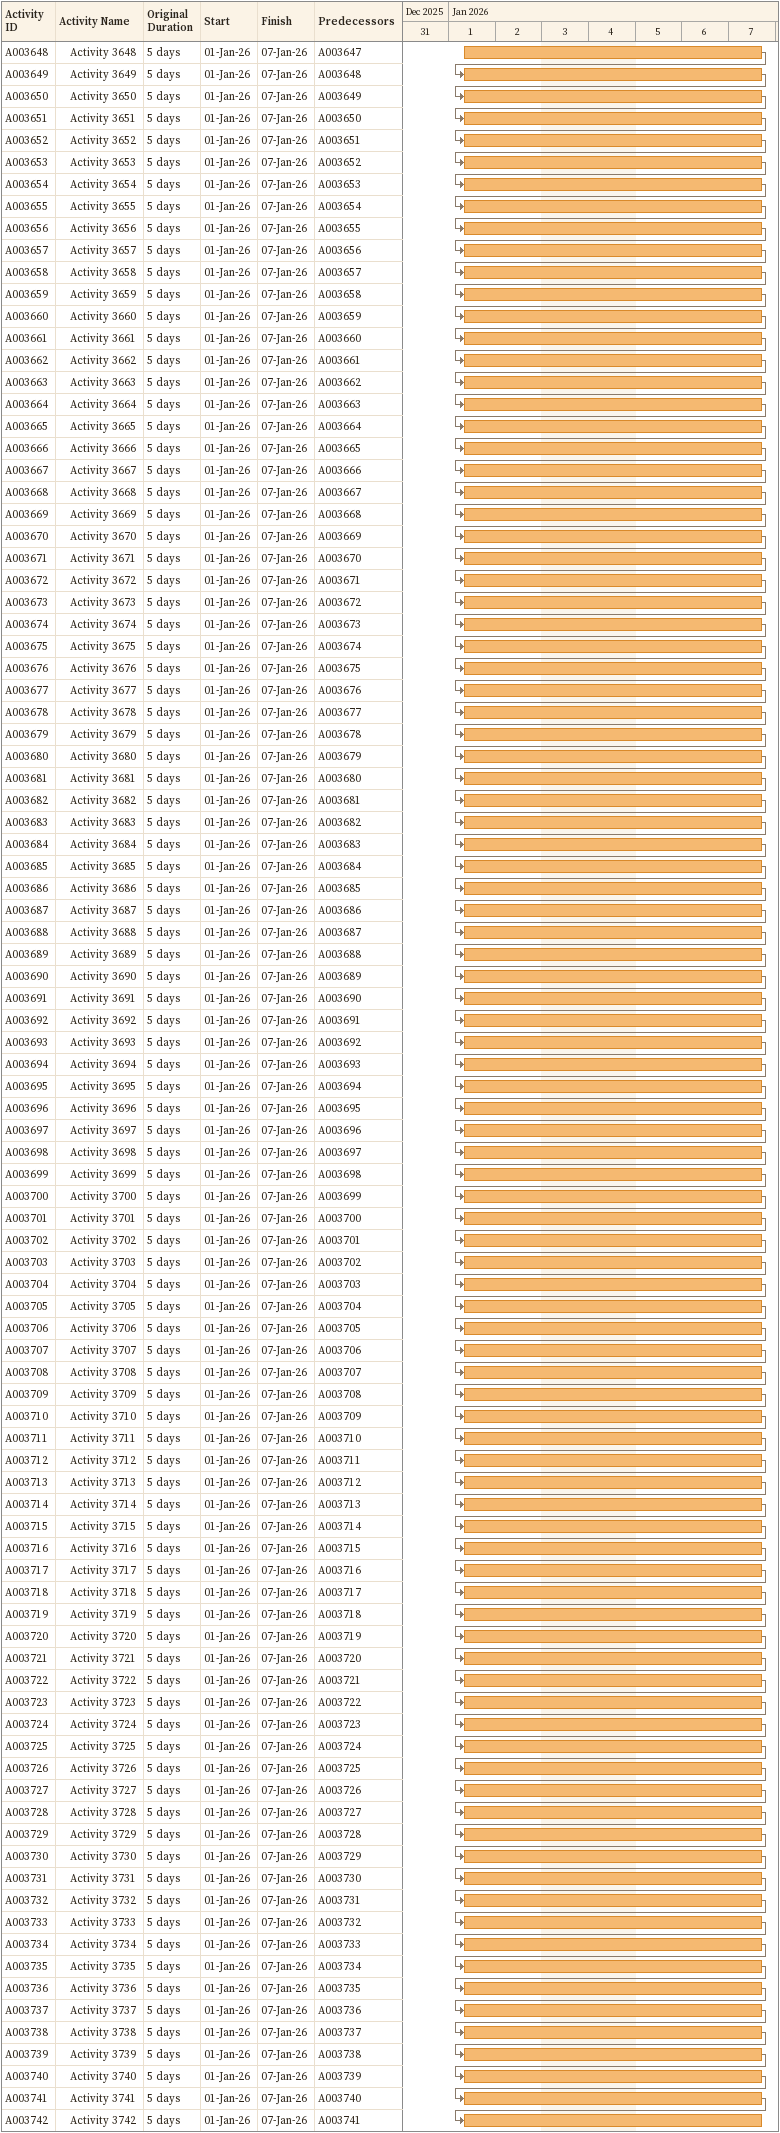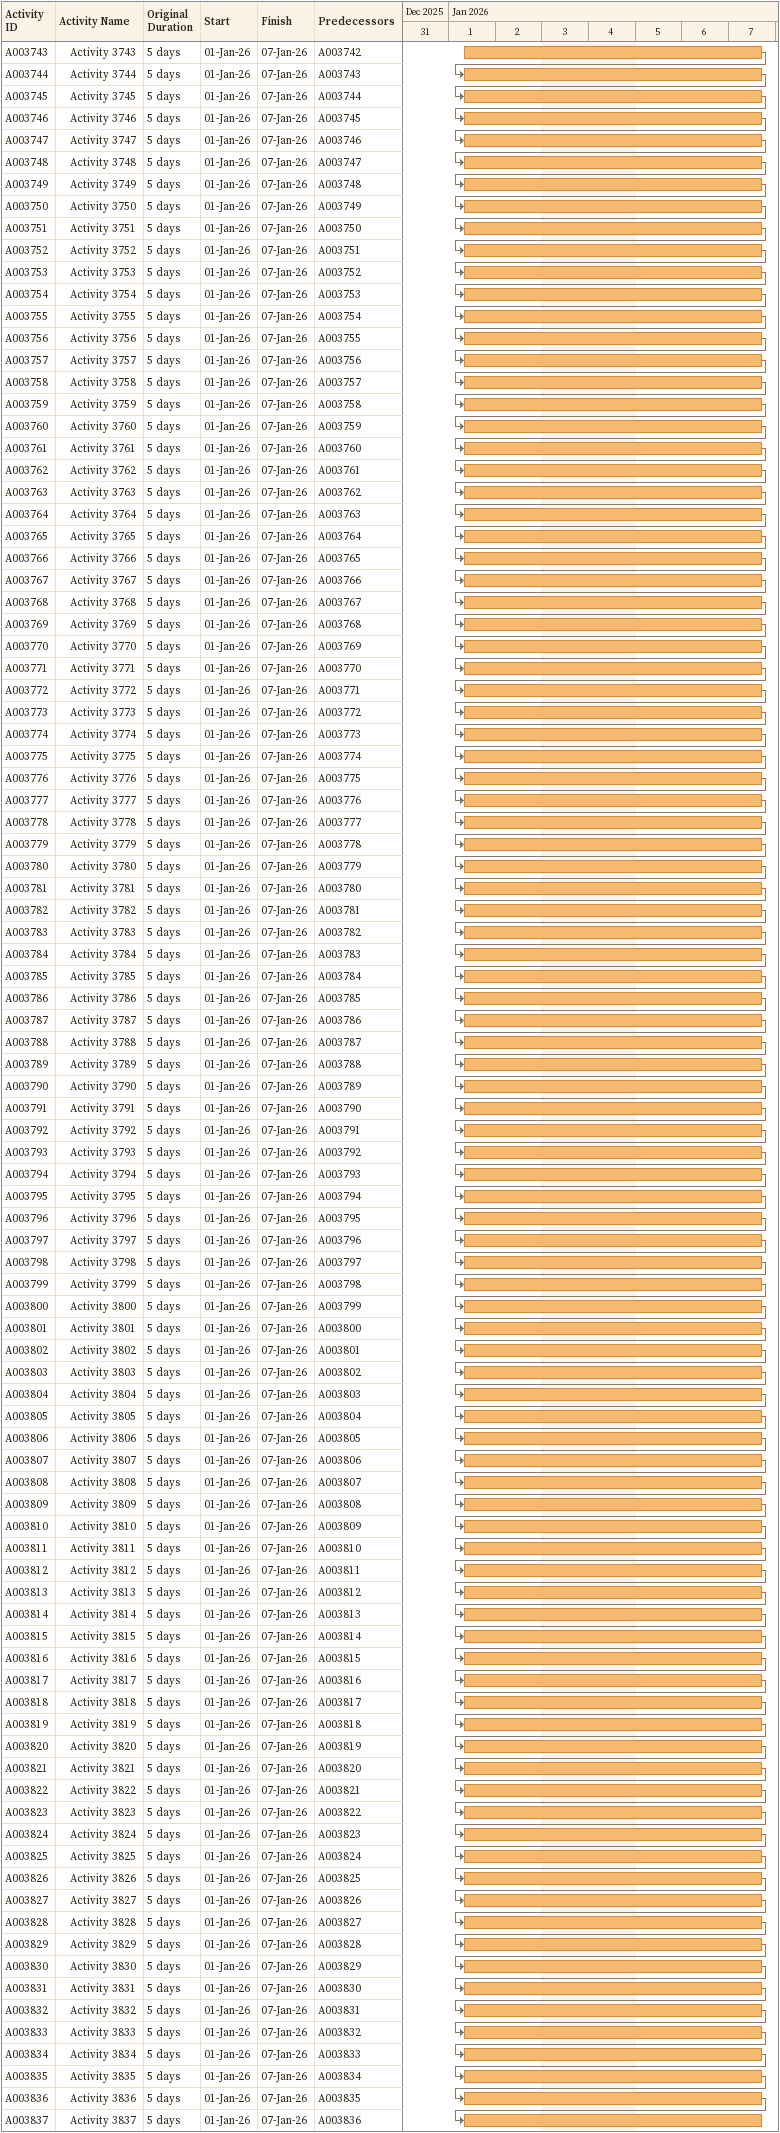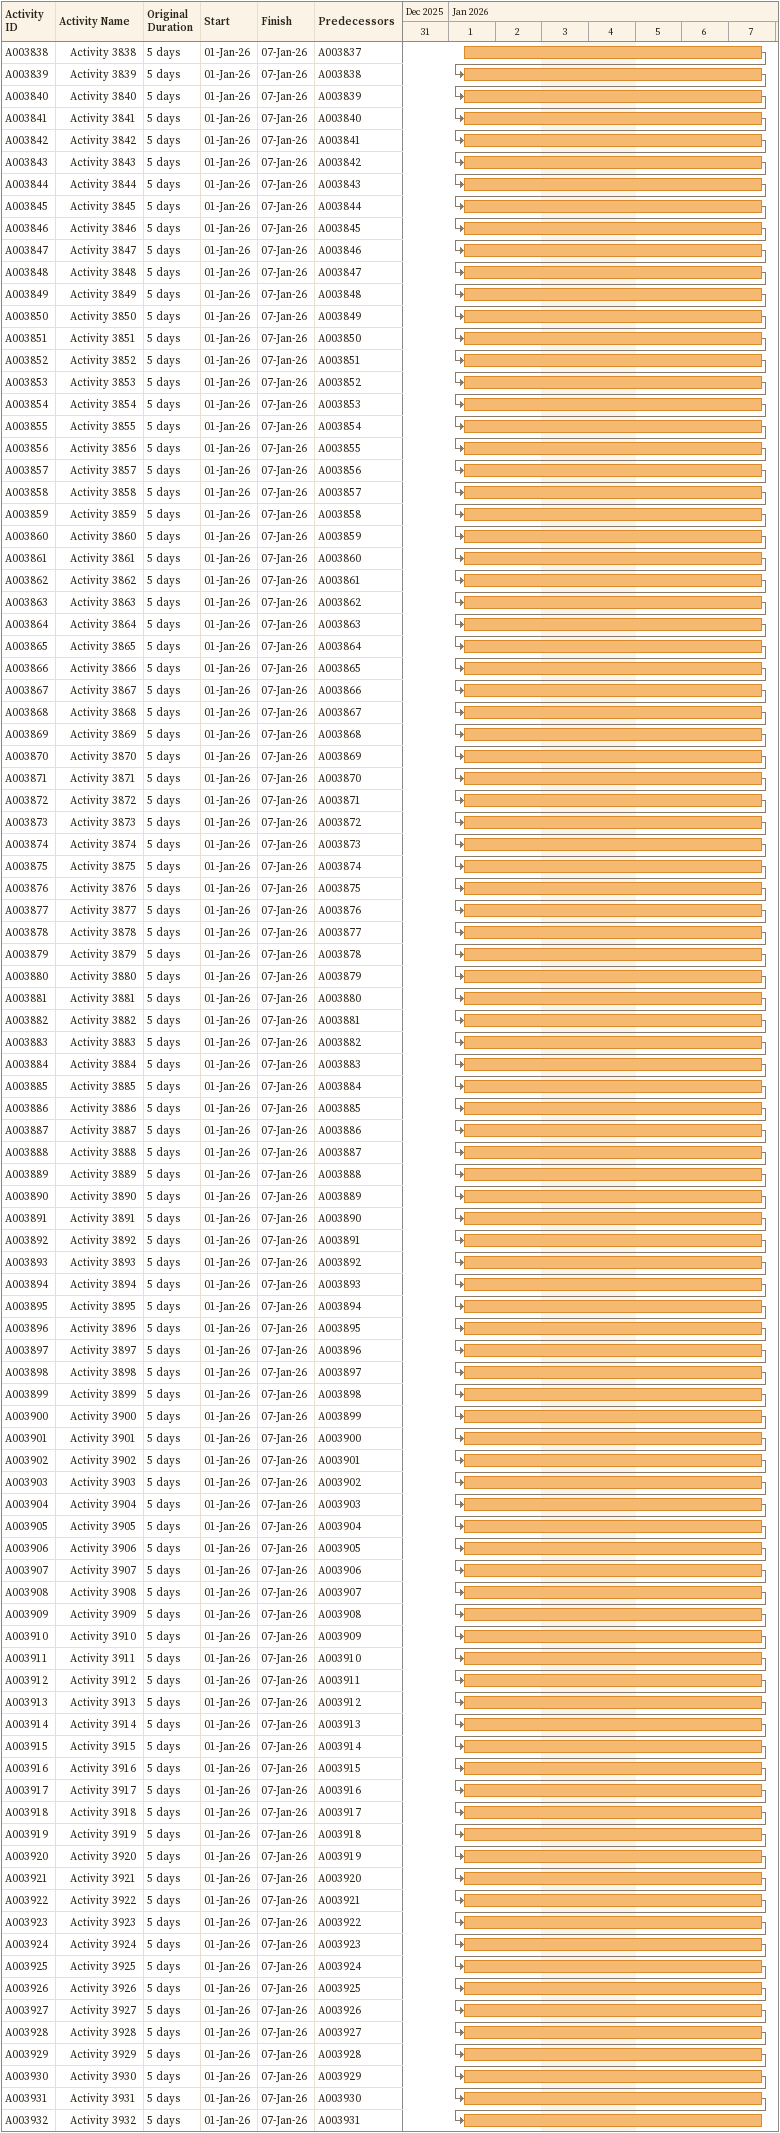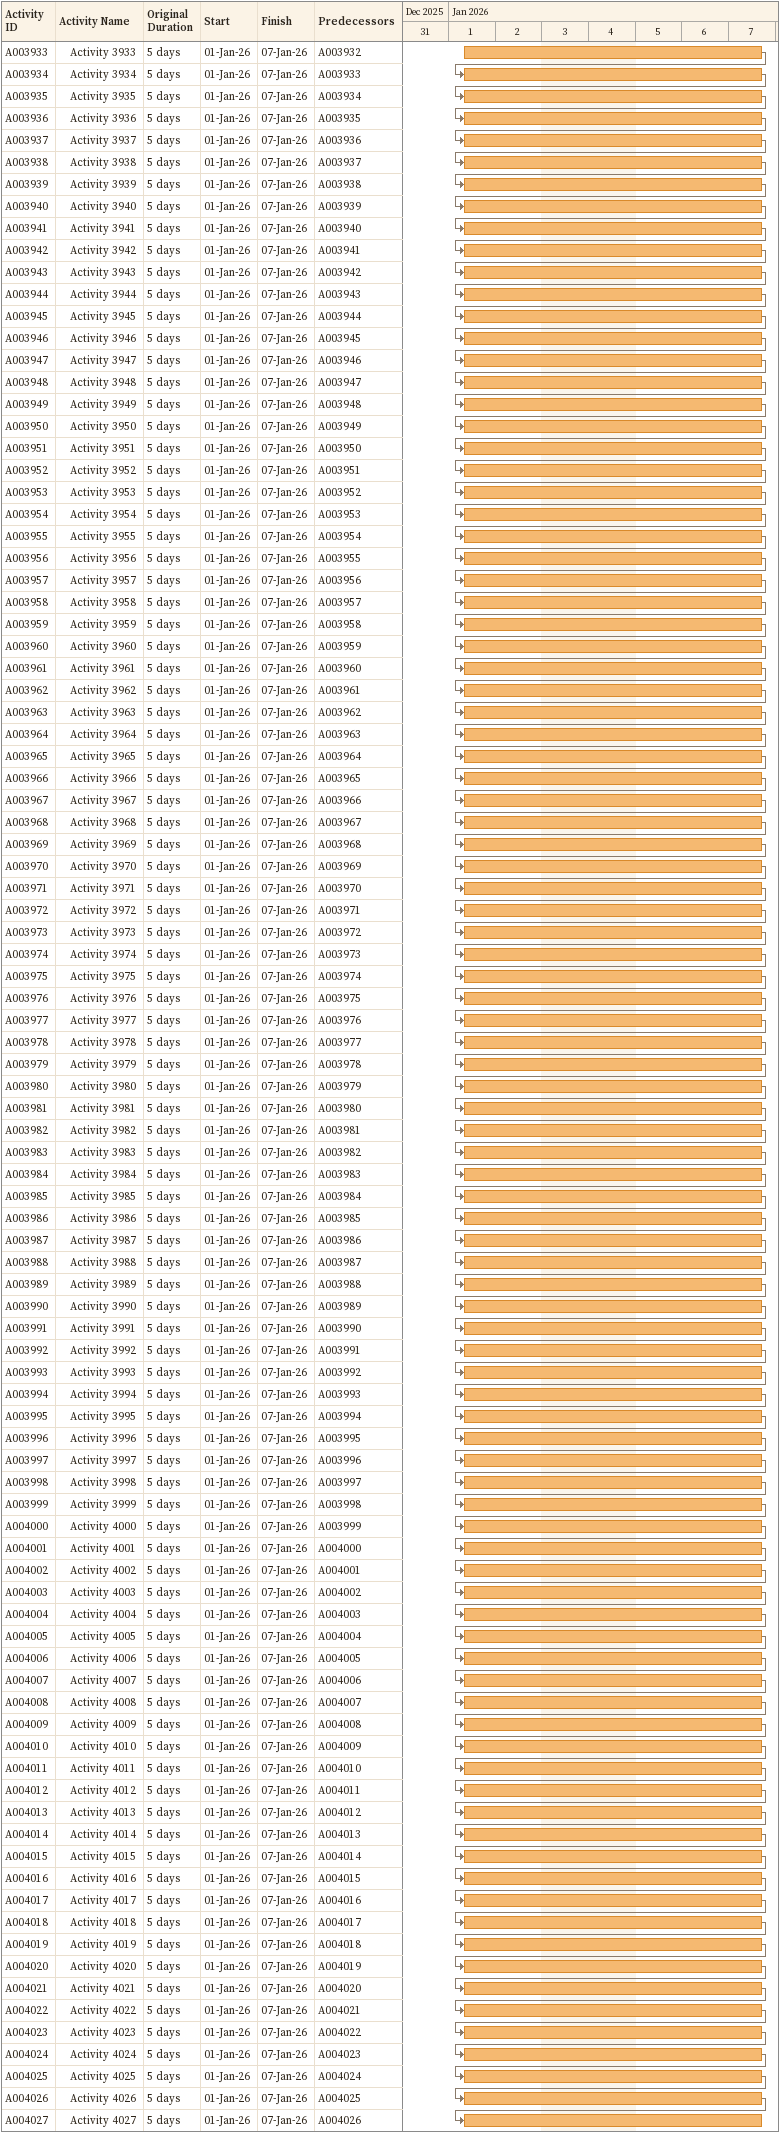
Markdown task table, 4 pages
| ID | Level | Task | Original duration | Start | Finish | Predecessors |
|---|---|---|---|---|---|---|
| A003648 | 2 | Activity 3648 | 5d | 2026-01-01 | 2026-01-07 | A003647 |
| A003649 | 2 | Activity 3649 | 5d | 2026-01-01 | 2026-01-07 | A003648 |
| A003650 | 2 | Activity 3650 | 5d | 2026-01-01 | 2026-01-07 | A003649 |
| A003651 | 2 | Activity 3651 | 5d | 2026-01-01 | 2026-01-07 | A003650 |
| A003652 | 2 | Activity 3652 | 5d | 2026-01-01 | 2026-01-07 | A003651 |
| A003653 | 2 | Activity 3653 | 5d | 2026-01-01 | 2026-01-07 | A003652 |
| A003654 | 2 | Activity 3654 | 5d | 2026-01-01 | 2026-01-07 | A003653 |
| A003655 | 2 | Activity 3655 | 5d | 2026-01-01 | 2026-01-07 | A003654 |
| A003656 | 2 | Activity 3656 | 5d | 2026-01-01 | 2026-01-07 | A003655 |
| A003657 | 2 | Activity 3657 | 5d | 2026-01-01 | 2026-01-07 | A003656 |
| A003658 | 2 | Activity 3658 | 5d | 2026-01-01 | 2026-01-07 | A003657 |
| A003659 | 2 | Activity 3659 | 5d | 2026-01-01 | 2026-01-07 | A003658 |
| A003660 | 2 | Activity 3660 | 5d | 2026-01-01 | 2026-01-07 | A003659 |
| A003661 | 2 | Activity 3661 | 5d | 2026-01-01 | 2026-01-07 | A003660 |
| A003662 | 2 | Activity 3662 | 5d | 2026-01-01 | 2026-01-07 | A003661 |
| A003663 | 2 | Activity 3663 | 5d | 2026-01-01 | 2026-01-07 | A003662 |
| A003664 | 2 | Activity 3664 | 5d | 2026-01-01 | 2026-01-07 | A003663 |
| A003665 | 2 | Activity 3665 | 5d | 2026-01-01 | 2026-01-07 | A003664 |
| A003666 | 2 | Activity 3666 | 5d | 2026-01-01 | 2026-01-07 | A003665 |
| A003667 | 2 | Activity 3667 | 5d | 2026-01-01 | 2026-01-07 | A003666 |
| A003668 | 2 | Activity 3668 | 5d | 2026-01-01 | 2026-01-07 | A003667 |
| A003669 | 2 | Activity 3669 | 5d | 2026-01-01 | 2026-01-07 | A003668 |
| A003670 | 2 | Activity 3670 | 5d | 2026-01-01 | 2026-01-07 | A003669 |
| A003671 | 2 | Activity 3671 | 5d | 2026-01-01 | 2026-01-07 | A003670 |
| A003672 | 2 | Activity 3672 | 5d | 2026-01-01 | 2026-01-07 | A003671 |
| A003673 | 2 | Activity 3673 | 5d | 2026-01-01 | 2026-01-07 | A003672 |
| A003674 | 2 | Activity 3674 | 5d | 2026-01-01 | 2026-01-07 | A003673 |
| A003675 | 2 | Activity 3675 | 5d | 2026-01-01 | 2026-01-07 | A003674 |
| A003676 | 2 | Activity 3676 | 5d | 2026-01-01 | 2026-01-07 | A003675 |
| A003677 | 2 | Activity 3677 | 5d | 2026-01-01 | 2026-01-07 | A003676 |
| A003678 | 2 | Activity 3678 | 5d | 2026-01-01 | 2026-01-07 | A003677 |
| A003679 | 2 | Activity 3679 | 5d | 2026-01-01 | 2026-01-07 | A003678 |
| A003680 | 2 | Activity 3680 | 5d | 2026-01-01 | 2026-01-07 | A003679 |
| A003681 | 2 | Activity 3681 | 5d | 2026-01-01 | 2026-01-07 | A003680 |
| A003682 | 2 | Activity 3682 | 5d | 2026-01-01 | 2026-01-07 | A003681 |
| A003683 | 2 | Activity 3683 | 5d | 2026-01-01 | 2026-01-07 | A003682 |
| A003684 | 2 | Activity 3684 | 5d | 2026-01-01 | 2026-01-07 | A003683 |
| A003685 | 2 | Activity 3685 | 5d | 2026-01-01 | 2026-01-07 | A003684 |
| A003686 | 2 | Activity 3686 | 5d | 2026-01-01 | 2026-01-07 | A003685 |
| A003687 | 2 | Activity 3687 | 5d | 2026-01-01 | 2026-01-07 | A003686 |
| A003688 | 2 | Activity 3688 | 5d | 2026-01-01 | 2026-01-07 | A003687 |
| A003689 | 2 | Activity 3689 | 5d | 2026-01-01 | 2026-01-07 | A003688 |
| A003690 | 2 | Activity 3690 | 5d | 2026-01-01 | 2026-01-07 | A003689 |
| A003691 | 2 | Activity 3691 | 5d | 2026-01-01 | 2026-01-07 | A003690 |
| A003692 | 2 | Activity 3692 | 5d | 2026-01-01 | 2026-01-07 | A003691 |
| A003693 | 2 | Activity 3693 | 5d | 2026-01-01 | 2026-01-07 | A003692 |
| A003694 | 2 | Activity 3694 | 5d | 2026-01-01 | 2026-01-07 | A003693 |
| A003695 | 2 | Activity 3695 | 5d | 2026-01-01 | 2026-01-07 | A003694 |
| A003696 | 2 | Activity 3696 | 5d | 2026-01-01 | 2026-01-07 | A003695 |
| A003697 | 2 | Activity 3697 | 5d | 2026-01-01 | 2026-01-07 | A003696 |
| A003698 | 2 | Activity 3698 | 5d | 2026-01-01 | 2026-01-07 | A003697 |
| A003699 | 2 | Activity 3699 | 5d | 2026-01-01 | 2026-01-07 | A003698 |
| A003700 | 2 | Activity 3700 | 5d | 2026-01-01 | 2026-01-07 | A003699 |
| A003701 | 2 | Activity 3701 | 5d | 2026-01-01 | 2026-01-07 | A003700 |
| A003702 | 2 | Activity 3702 | 5d | 2026-01-01 | 2026-01-07 | A003701 |
| A003703 | 2 | Activity 3703 | 5d | 2026-01-01 | 2026-01-07 | A003702 |
| A003704 | 2 | Activity 3704 | 5d | 2026-01-01 | 2026-01-07 | A003703 |
| A003705 | 2 | Activity 3705 | 5d | 2026-01-01 | 2026-01-07 | A003704 |
| A003706 | 2 | Activity 3706 | 5d | 2026-01-01 | 2026-01-07 | A003705 |
| A003707 | 2 | Activity 3707 | 5d | 2026-01-01 | 2026-01-07 | A003706 |
| A003708 | 2 | Activity 3708 | 5d | 2026-01-01 | 2026-01-07 | A003707 |
| A003709 | 2 | Activity 3709 | 5d | 2026-01-01 | 2026-01-07 | A003708 |
| A003710 | 2 | Activity 3710 | 5d | 2026-01-01 | 2026-01-07 | A003709 |
| A003711 | 2 | Activity 3711 | 5d | 2026-01-01 | 2026-01-07 | A003710 |
| A003712 | 2 | Activity 3712 | 5d | 2026-01-01 | 2026-01-07 | A003711 |
| A003713 | 2 | Activity 3713 | 5d | 2026-01-01 | 2026-01-07 | A003712 |
| A003714 | 2 | Activity 3714 | 5d | 2026-01-01 | 2026-01-07 | A003713 |
| A003715 | 2 | Activity 3715 | 5d | 2026-01-01 | 2026-01-07 | A003714 |
| A003716 | 2 | Activity 3716 | 5d | 2026-01-01 | 2026-01-07 | A003715 |
| A003717 | 2 | Activity 3717 | 5d | 2026-01-01 | 2026-01-07 | A003716 |
| A003718 | 2 | Activity 3718 | 5d | 2026-01-01 | 2026-01-07 | A003717 |
| A003719 | 2 | Activity 3719 | 5d | 2026-01-01 | 2026-01-07 | A003718 |
| A003720 | 2 | Activity 3720 | 5d | 2026-01-01 | 2026-01-07 | A003719 |
| A003721 | 2 | Activity 3721 | 5d | 2026-01-01 | 2026-01-07 | A003720 |
| A003722 | 2 | Activity 3722 | 5d | 2026-01-01 | 2026-01-07 | A003721 |
| A003723 | 2 | Activity 3723 | 5d | 2026-01-01 | 2026-01-07 | A003722 |
| A003724 | 2 | Activity 3724 | 5d | 2026-01-01 | 2026-01-07 | A003723 |
| A003725 | 2 | Activity 3725 | 5d | 2026-01-01 | 2026-01-07 | A003724 |
| A003726 | 2 | Activity 3726 | 5d | 2026-01-01 | 2026-01-07 | A003725 |
| A003727 | 2 | Activity 3727 | 5d | 2026-01-01 | 2026-01-07 | A003726 |
| A003728 | 2 | Activity 3728 | 5d | 2026-01-01 | 2026-01-07 | A003727 |
| A003729 | 2 | Activity 3729 | 5d | 2026-01-01 | 2026-01-07 | A003728 |
| A003730 | 2 | Activity 3730 | 5d | 2026-01-01 | 2026-01-07 | A003729 |
| A003731 | 2 | Activity 3731 | 5d | 2026-01-01 | 2026-01-07 | A003730 |
| A003732 | 2 | Activity 3732 | 5d | 2026-01-01 | 2026-01-07 | A003731 |
| A003733 | 2 | Activity 3733 | 5d | 2026-01-01 | 2026-01-07 | A003732 |
| A003734 | 2 | Activity 3734 | 5d | 2026-01-01 | 2026-01-07 | A003733 |
| A003735 | 2 | Activity 3735 | 5d | 2026-01-01 | 2026-01-07 | A003734 |
| A003736 | 2 | Activity 3736 | 5d | 2026-01-01 | 2026-01-07 | A003735 |
| A003737 | 2 | Activity 3737 | 5d | 2026-01-01 | 2026-01-07 | A003736 |
| A003738 | 2 | Activity 3738 | 5d | 2026-01-01 | 2026-01-07 | A003737 |
| A003739 | 2 | Activity 3739 | 5d | 2026-01-01 | 2026-01-07 | A003738 |
| A003740 | 2 | Activity 3740 | 5d | 2026-01-01 | 2026-01-07 | A003739 |
| A003741 | 2 | Activity 3741 | 5d | 2026-01-01 | 2026-01-07 | A003740 |
| A003742 | 2 | Activity 3742 | 5d | 2026-01-01 | 2026-01-07 | A003741 |
| A003743 | 2 | Activity 3743 | 5d | 2026-01-01 | 2026-01-07 | A003742 |
| A003744 | 2 | Activity 3744 | 5d | 2026-01-01 | 2026-01-07 | A003743 |
| A003745 | 2 | Activity 3745 | 5d | 2026-01-01 | 2026-01-07 | A003744 |
| A003746 | 2 | Activity 3746 | 5d | 2026-01-01 | 2026-01-07 | A003745 |
| A003747 | 2 | Activity 3747 | 5d | 2026-01-01 | 2026-01-07 | A003746 |
| A003748 | 2 | Activity 3748 | 5d | 2026-01-01 | 2026-01-07 | A003747 |
| A003749 | 2 | Activity 3749 | 5d | 2026-01-01 | 2026-01-07 | A003748 |
| A003750 | 2 | Activity 3750 | 5d | 2026-01-01 | 2026-01-07 | A003749 |
| A003751 | 2 | Activity 3751 | 5d | 2026-01-01 | 2026-01-07 | A003750 |
| A003752 | 2 | Activity 3752 | 5d | 2026-01-01 | 2026-01-07 | A003751 |
| A003753 | 2 | Activity 3753 | 5d | 2026-01-01 | 2026-01-07 | A003752 |
| A003754 | 2 | Activity 3754 | 5d | 2026-01-01 | 2026-01-07 | A003753 |
| A003755 | 2 | Activity 3755 | 5d | 2026-01-01 | 2026-01-07 | A003754 |
| A003756 | 2 | Activity 3756 | 5d | 2026-01-01 | 2026-01-07 | A003755 |
| A003757 | 2 | Activity 3757 | 5d | 2026-01-01 | 2026-01-07 | A003756 |
| A003758 | 2 | Activity 3758 | 5d | 2026-01-01 | 2026-01-07 | A003757 |
| A003759 | 2 | Activity 3759 | 5d | 2026-01-01 | 2026-01-07 | A003758 |
| A003760 | 2 | Activity 3760 | 5d | 2026-01-01 | 2026-01-07 | A003759 |
| A003761 | 2 | Activity 3761 | 5d | 2026-01-01 | 2026-01-07 | A003760 |
| A003762 | 2 | Activity 3762 | 5d | 2026-01-01 | 2026-01-07 | A003761 |
| A003763 | 2 | Activity 3763 | 5d | 2026-01-01 | 2026-01-07 | A003762 |
| A003764 | 2 | Activity 3764 | 5d | 2026-01-01 | 2026-01-07 | A003763 |
| A003765 | 2 | Activity 3765 | 5d | 2026-01-01 | 2026-01-07 | A003764 |
| A003766 | 2 | Activity 3766 | 5d | 2026-01-01 | 2026-01-07 | A003765 |
| A003767 | 2 | Activity 3767 | 5d | 2026-01-01 | 2026-01-07 | A003766 |
| A003768 | 2 | Activity 3768 | 5d | 2026-01-01 | 2026-01-07 | A003767 |
| A003769 | 2 | Activity 3769 | 5d | 2026-01-01 | 2026-01-07 | A003768 |
| A003770 | 2 | Activity 3770 | 5d | 2026-01-01 | 2026-01-07 | A003769 |
| A003771 | 2 | Activity 3771 | 5d | 2026-01-01 | 2026-01-07 | A003770 |
| A003772 | 2 | Activity 3772 | 5d | 2026-01-01 | 2026-01-07 | A003771 |
| A003773 | 2 | Activity 3773 | 5d | 2026-01-01 | 2026-01-07 | A003772 |
| A003774 | 2 | Activity 3774 | 5d | 2026-01-01 | 2026-01-07 | A003773 |
| A003775 | 2 | Activity 3775 | 5d | 2026-01-01 | 2026-01-07 | A003774 |
| A003776 | 2 | Activity 3776 | 5d | 2026-01-01 | 2026-01-07 | A003775 |
| A003777 | 2 | Activity 3777 | 5d | 2026-01-01 | 2026-01-07 | A003776 |
| A003778 | 2 | Activity 3778 | 5d | 2026-01-01 | 2026-01-07 | A003777 |
| A003779 | 2 | Activity 3779 | 5d | 2026-01-01 | 2026-01-07 | A003778 |
| A003780 | 2 | Activity 3780 | 5d | 2026-01-01 | 2026-01-07 | A003779 |
| A003781 | 2 | Activity 3781 | 5d | 2026-01-01 | 2026-01-07 | A003780 |
| A003782 | 2 | Activity 3782 | 5d | 2026-01-01 | 2026-01-07 | A003781 |
| A003783 | 2 | Activity 3783 | 5d | 2026-01-01 | 2026-01-07 | A003782 |
| A003784 | 2 | Activity 3784 | 5d | 2026-01-01 | 2026-01-07 | A003783 |
| A003785 | 2 | Activity 3785 | 5d | 2026-01-01 | 2026-01-07 | A003784 |
| A003786 | 2 | Activity 3786 | 5d | 2026-01-01 | 2026-01-07 | A003785 |
| A003787 | 2 | Activity 3787 | 5d | 2026-01-01 | 2026-01-07 | A003786 |
| A003788 | 2 | Activity 3788 | 5d | 2026-01-01 | 2026-01-07 | A003787 |
| A003789 | 2 | Activity 3789 | 5d | 2026-01-01 | 2026-01-07 | A003788 |
| A003790 | 2 | Activity 3790 | 5d | 2026-01-01 | 2026-01-07 | A003789 |
| A003791 | 2 | Activity 3791 | 5d | 2026-01-01 | 2026-01-07 | A003790 |
| A003792 | 2 | Activity 3792 | 5d | 2026-01-01 | 2026-01-07 | A003791 |
| A003793 | 2 | Activity 3793 | 5d | 2026-01-01 | 2026-01-07 | A003792 |
| A003794 | 2 | Activity 3794 | 5d | 2026-01-01 | 2026-01-07 | A003793 |
| A003795 | 2 | Activity 3795 | 5d | 2026-01-01 | 2026-01-07 | A003794 |
| A003796 | 2 | Activity 3796 | 5d | 2026-01-01 | 2026-01-07 | A003795 |
| A003797 | 2 | Activity 3797 | 5d | 2026-01-01 | 2026-01-07 | A003796 |
| A003798 | 2 | Activity 3798 | 5d | 2026-01-01 | 2026-01-07 | A003797 |
| A003799 | 2 | Activity 3799 | 5d | 2026-01-01 | 2026-01-07 | A003798 |
| A003800 | 2 | Activity 3800 | 5d | 2026-01-01 | 2026-01-07 | A003799 |
| A003801 | 2 | Activity 3801 | 5d | 2026-01-01 | 2026-01-07 | A003800 |
| A003802 | 2 | Activity 3802 | 5d | 2026-01-01 | 2026-01-07 | A003801 |
| A003803 | 2 | Activity 3803 | 5d | 2026-01-01 | 2026-01-07 | A003802 |
| A003804 | 2 | Activity 3804 | 5d | 2026-01-01 | 2026-01-07 | A003803 |
| A003805 | 2 | Activity 3805 | 5d | 2026-01-01 | 2026-01-07 | A003804 |
| A003806 | 2 | Activity 3806 | 5d | 2026-01-01 | 2026-01-07 | A003805 |
| A003807 | 2 | Activity 3807 | 5d | 2026-01-01 | 2026-01-07 | A003806 |
| A003808 | 2 | Activity 3808 | 5d | 2026-01-01 | 2026-01-07 | A003807 |
| A003809 | 2 | Activity 3809 | 5d | 2026-01-01 | 2026-01-07 | A003808 |
| A003810 | 2 | Activity 3810 | 5d | 2026-01-01 | 2026-01-07 | A003809 |
| A003811 | 2 | Activity 3811 | 5d | 2026-01-01 | 2026-01-07 | A003810 |
| A003812 | 2 | Activity 3812 | 5d | 2026-01-01 | 2026-01-07 | A003811 |
| A003813 | 2 | Activity 3813 | 5d | 2026-01-01 | 2026-01-07 | A003812 |
| A003814 | 2 | Activity 3814 | 5d | 2026-01-01 | 2026-01-07 | A003813 |
| A003815 | 2 | Activity 3815 | 5d | 2026-01-01 | 2026-01-07 | A003814 |
| A003816 | 2 | Activity 3816 | 5d | 2026-01-01 | 2026-01-07 | A003815 |
| A003817 | 2 | Activity 3817 | 5d | 2026-01-01 | 2026-01-07 | A003816 |
| A003818 | 2 | Activity 3818 | 5d | 2026-01-01 | 2026-01-07 | A003817 |
| A003819 | 2 | Activity 3819 | 5d | 2026-01-01 | 2026-01-07 | A003818 |
| A003820 | 2 | Activity 3820 | 5d | 2026-01-01 | 2026-01-07 | A003819 |
| A003821 | 2 | Activity 3821 | 5d | 2026-01-01 | 2026-01-07 | A003820 |
| A003822 | 2 | Activity 3822 | 5d | 2026-01-01 | 2026-01-07 | A003821 |
| A003823 | 2 | Activity 3823 | 5d | 2026-01-01 | 2026-01-07 | A003822 |
| A003824 | 2 | Activity 3824 | 5d | 2026-01-01 | 2026-01-07 | A003823 |
| A003825 | 2 | Activity 3825 | 5d | 2026-01-01 | 2026-01-07 | A003824 |
| A003826 | 2 | Activity 3826 | 5d | 2026-01-01 | 2026-01-07 | A003825 |
| A003827 | 2 | Activity 3827 | 5d | 2026-01-01 | 2026-01-07 | A003826 |
| A003828 | 2 | Activity 3828 | 5d | 2026-01-01 | 2026-01-07 | A003827 |
| A003829 | 2 | Activity 3829 | 5d | 2026-01-01 | 2026-01-07 | A003828 |
| A003830 | 2 | Activity 3830 | 5d | 2026-01-01 | 2026-01-07 | A003829 |
| A003831 | 2 | Activity 3831 | 5d | 2026-01-01 | 2026-01-07 | A003830 |
| A003832 | 2 | Activity 3832 | 5d | 2026-01-01 | 2026-01-07 | A003831 |
| A003833 | 2 | Activity 3833 | 5d | 2026-01-01 | 2026-01-07 | A003832 |
| A003834 | 2 | Activity 3834 | 5d | 2026-01-01 | 2026-01-07 | A003833 |
| A003835 | 2 | Activity 3835 | 5d | 2026-01-01 | 2026-01-07 | A003834 |
| A003836 | 2 | Activity 3836 | 5d | 2026-01-01 | 2026-01-07 | A003835 |
| A003837 | 2 | Activity 3837 | 5d | 2026-01-01 | 2026-01-07 | A003836 |
| A003838 | 2 | Activity 3838 | 5d | 2026-01-01 | 2026-01-07 | A003837 |
| A003839 | 2 | Activity 3839 | 5d | 2026-01-01 | 2026-01-07 | A003838 |
| A003840 | 2 | Activity 3840 | 5d | 2026-01-01 | 2026-01-07 | A003839 |
| A003841 | 2 | Activity 3841 | 5d | 2026-01-01 | 2026-01-07 | A003840 |
| A003842 | 2 | Activity 3842 | 5d | 2026-01-01 | 2026-01-07 | A003841 |
| A003843 | 2 | Activity 3843 | 5d | 2026-01-01 | 2026-01-07 | A003842 |
| A003844 | 2 | Activity 3844 | 5d | 2026-01-01 | 2026-01-07 | A003843 |
| A003845 | 2 | Activity 3845 | 5d | 2026-01-01 | 2026-01-07 | A003844 |
| A003846 | 2 | Activity 3846 | 5d | 2026-01-01 | 2026-01-07 | A003845 |
| A003847 | 2 | Activity 3847 | 5d | 2026-01-01 | 2026-01-07 | A003846 |
| A003848 | 2 | Activity 3848 | 5d | 2026-01-01 | 2026-01-07 | A003847 |
| A003849 | 2 | Activity 3849 | 5d | 2026-01-01 | 2026-01-07 | A003848 |
| A003850 | 2 | Activity 3850 | 5d | 2026-01-01 | 2026-01-07 | A003849 |
| A003851 | 2 | Activity 3851 | 5d | 2026-01-01 | 2026-01-07 | A003850 |
| A003852 | 2 | Activity 3852 | 5d | 2026-01-01 | 2026-01-07 | A003851 |
| A003853 | 2 | Activity 3853 | 5d | 2026-01-01 | 2026-01-07 | A003852 |
| A003854 | 2 | Activity 3854 | 5d | 2026-01-01 | 2026-01-07 | A003853 |
| A003855 | 2 | Activity 3855 | 5d | 2026-01-01 | 2026-01-07 | A003854 |
| A003856 | 2 | Activity 3856 | 5d | 2026-01-01 | 2026-01-07 | A003855 |
| A003857 | 2 | Activity 3857 | 5d | 2026-01-01 | 2026-01-07 | A003856 |
| A003858 | 2 | Activity 3858 | 5d | 2026-01-01 | 2026-01-07 | A003857 |
| A003859 | 2 | Activity 3859 | 5d | 2026-01-01 | 2026-01-07 | A003858 |
| A003860 | 2 | Activity 3860 | 5d | 2026-01-01 | 2026-01-07 | A003859 |
| A003861 | 2 | Activity 3861 | 5d | 2026-01-01 | 2026-01-07 | A003860 |
| A003862 | 2 | Activity 3862 | 5d | 2026-01-01 | 2026-01-07 | A003861 |
| A003863 | 2 | Activity 3863 | 5d | 2026-01-01 | 2026-01-07 | A003862 |
| A003864 | 2 | Activity 3864 | 5d | 2026-01-01 | 2026-01-07 | A003863 |
| A003865 | 2 | Activity 3865 | 5d | 2026-01-01 | 2026-01-07 | A003864 |
| A003866 | 2 | Activity 3866 | 5d | 2026-01-01 | 2026-01-07 | A003865 |
| A003867 | 2 | Activity 3867 | 5d | 2026-01-01 | 2026-01-07 | A003866 |
| A003868 | 2 | Activity 3868 | 5d | 2026-01-01 | 2026-01-07 | A003867 |
| A003869 | 2 | Activity 3869 | 5d | 2026-01-01 | 2026-01-07 | A003868 |
| A003870 | 2 | Activity 3870 | 5d | 2026-01-01 | 2026-01-07 | A003869 |
| A003871 | 2 | Activity 3871 | 5d | 2026-01-01 | 2026-01-07 | A003870 |
| A003872 | 2 | Activity 3872 | 5d | 2026-01-01 | 2026-01-07 | A003871 |
| A003873 | 2 | Activity 3873 | 5d | 2026-01-01 | 2026-01-07 | A003872 |
| A003874 | 2 | Activity 3874 | 5d | 2026-01-01 | 2026-01-07 | A003873 |
| A003875 | 2 | Activity 3875 | 5d | 2026-01-01 | 2026-01-07 | A003874 |
| A003876 | 2 | Activity 3876 | 5d | 2026-01-01 | 2026-01-07 | A003875 |
| A003877 | 2 | Activity 3877 | 5d | 2026-01-01 | 2026-01-07 | A003876 |
| A003878 | 2 | Activity 3878 | 5d | 2026-01-01 | 2026-01-07 | A003877 |
| A003879 | 2 | Activity 3879 | 5d | 2026-01-01 | 2026-01-07 | A003878 |
| A003880 | 2 | Activity 3880 | 5d | 2026-01-01 | 2026-01-07 | A003879 |
| A003881 | 2 | Activity 3881 | 5d | 2026-01-01 | 2026-01-07 | A003880 |
| A003882 | 2 | Activity 3882 | 5d | 2026-01-01 | 2026-01-07 | A003881 |
| A003883 | 2 | Activity 3883 | 5d | 2026-01-01 | 2026-01-07 | A003882 |
| A003884 | 2 | Activity 3884 | 5d | 2026-01-01 | 2026-01-07 | A003883 |
| A003885 | 2 | Activity 3885 | 5d | 2026-01-01 | 2026-01-07 | A003884 |
| A003886 | 2 | Activity 3886 | 5d | 2026-01-01 | 2026-01-07 | A003885 |
| A003887 | 2 | Activity 3887 | 5d | 2026-01-01 | 2026-01-07 | A003886 |
| A003888 | 2 | Activity 3888 | 5d | 2026-01-01 | 2026-01-07 | A003887 |
| A003889 | 2 | Activity 3889 | 5d | 2026-01-01 | 2026-01-07 | A003888 |
| A003890 | 2 | Activity 3890 | 5d | 2026-01-01 | 2026-01-07 | A003889 |
| A003891 | 2 | Activity 3891 | 5d | 2026-01-01 | 2026-01-07 | A003890 |
| A003892 | 2 | Activity 3892 | 5d | 2026-01-01 | 2026-01-07 | A003891 |
| A003893 | 2 | Activity 3893 | 5d | 2026-01-01 | 2026-01-07 | A003892 |
| A003894 | 2 | Activity 3894 | 5d | 2026-01-01 | 2026-01-07 | A003893 |
| A003895 | 2 | Activity 3895 | 5d | 2026-01-01 | 2026-01-07 | A003894 |
| A003896 | 2 | Activity 3896 | 5d | 2026-01-01 | 2026-01-07 | A003895 |
| A003897 | 2 | Activity 3897 | 5d | 2026-01-01 | 2026-01-07 | A003896 |
| A003898 | 2 | Activity 3898 | 5d | 2026-01-01 | 2026-01-07 | A003897 |
| A003899 | 2 | Activity 3899 | 5d | 2026-01-01 | 2026-01-07 | A003898 |
| A003900 | 2 | Activity 3900 | 5d | 2026-01-01 | 2026-01-07 | A003899 |
| A003901 | 2 | Activity 3901 | 5d | 2026-01-01 | 2026-01-07 | A003900 |
| A003902 | 2 | Activity 3902 | 5d | 2026-01-01 | 2026-01-07 | A003901 |
| A003903 | 2 | Activity 3903 | 5d | 2026-01-01 | 2026-01-07 | A003902 |
| A003904 | 2 | Activity 3904 | 5d | 2026-01-01 | 2026-01-07 | A003903 |
| A003905 | 2 | Activity 3905 | 5d | 2026-01-01 | 2026-01-07 | A003904 |
| A003906 | 2 | Activity 3906 | 5d | 2026-01-01 | 2026-01-07 | A003905 |
| A003907 | 2 | Activity 3907 | 5d | 2026-01-01 | 2026-01-07 | A003906 |
| A003908 | 2 | Activity 3908 | 5d | 2026-01-01 | 2026-01-07 | A003907 |
| A003909 | 2 | Activity 3909 | 5d | 2026-01-01 | 2026-01-07 | A003908 |
| A003910 | 2 | Activity 3910 | 5d | 2026-01-01 | 2026-01-07 | A003909 |
| A003911 | 2 | Activity 3911 | 5d | 2026-01-01 | 2026-01-07 | A003910 |
| A003912 | 2 | Activity 3912 | 5d | 2026-01-01 | 2026-01-07 | A003911 |
| A003913 | 2 | Activity 3913 | 5d | 2026-01-01 | 2026-01-07 | A003912 |
| A003914 | 2 | Activity 3914 | 5d | 2026-01-01 | 2026-01-07 | A003913 |
| A003915 | 2 | Activity 3915 | 5d | 2026-01-01 | 2026-01-07 | A003914 |
| A003916 | 2 | Activity 3916 | 5d | 2026-01-01 | 2026-01-07 | A003915 |
| A003917 | 2 | Activity 3917 | 5d | 2026-01-01 | 2026-01-07 | A003916 |
| A003918 | 2 | Activity 3918 | 5d | 2026-01-01 | 2026-01-07 | A003917 |
| A003919 | 2 | Activity 3919 | 5d | 2026-01-01 | 2026-01-07 | A003918 |
| A003920 | 2 | Activity 3920 | 5d | 2026-01-01 | 2026-01-07 | A003919 |
| A003921 | 2 | Activity 3921 | 5d | 2026-01-01 | 2026-01-07 | A003920 |
| A003922 | 2 | Activity 3922 | 5d | 2026-01-01 | 2026-01-07 | A003921 |
| A003923 | 2 | Activity 3923 | 5d | 2026-01-01 | 2026-01-07 | A003922 |
| A003924 | 2 | Activity 3924 | 5d | 2026-01-01 | 2026-01-07 | A003923 |
| A003925 | 2 | Activity 3925 | 5d | 2026-01-01 | 2026-01-07 | A003924 |
| A003926 | 2 | Activity 3926 | 5d | 2026-01-01 | 2026-01-07 | A003925 |
| A003927 | 2 | Activity 3927 | 5d | 2026-01-01 | 2026-01-07 | A003926 |
| A003928 | 2 | Activity 3928 | 5d | 2026-01-01 | 2026-01-07 | A003927 |
| A003929 | 2 | Activity 3929 | 5d | 2026-01-01 | 2026-01-07 | A003928 |
| A003930 | 2 | Activity 3930 | 5d | 2026-01-01 | 2026-01-07 | A003929 |
| A003931 | 2 | Activity 3931 | 5d | 2026-01-01 | 2026-01-07 | A003930 |
| A003932 | 2 | Activity 3932 | 5d | 2026-01-01 | 2026-01-07 | A003931 |
| A003933 | 2 | Activity 3933 | 5d | 2026-01-01 | 2026-01-07 | A003932 |
| A003934 | 2 | Activity 3934 | 5d | 2026-01-01 | 2026-01-07 | A003933 |
| A003935 | 2 | Activity 3935 | 5d | 2026-01-01 | 2026-01-07 | A003934 |
| A003936 | 2 | Activity 3936 | 5d | 2026-01-01 | 2026-01-07 | A003935 |
| A003937 | 2 | Activity 3937 | 5d | 2026-01-01 | 2026-01-07 | A003936 |
| A003938 | 2 | Activity 3938 | 5d | 2026-01-01 | 2026-01-07 | A003937 |
| A003939 | 2 | Activity 3939 | 5d | 2026-01-01 | 2026-01-07 | A003938 |
| A003940 | 2 | Activity 3940 | 5d | 2026-01-01 | 2026-01-07 | A003939 |
| A003941 | 2 | Activity 3941 | 5d | 2026-01-01 | 2026-01-07 | A003940 |
| A003942 | 2 | Activity 3942 | 5d | 2026-01-01 | 2026-01-07 | A003941 |
| A003943 | 2 | Activity 3943 | 5d | 2026-01-01 | 2026-01-07 | A003942 |
| A003944 | 2 | Activity 3944 | 5d | 2026-01-01 | 2026-01-07 | A003943 |
| A003945 | 2 | Activity 3945 | 5d | 2026-01-01 | 2026-01-07 | A003944 |
| A003946 | 2 | Activity 3946 | 5d | 2026-01-01 | 2026-01-07 | A003945 |
| A003947 | 2 | Activity 3947 | 5d | 2026-01-01 | 2026-01-07 | A003946 |
| A003948 | 2 | Activity 3948 | 5d | 2026-01-01 | 2026-01-07 | A003947 |
| A003949 | 2 | Activity 3949 | 5d | 2026-01-01 | 2026-01-07 | A003948 |
| A003950 | 2 | Activity 3950 | 5d | 2026-01-01 | 2026-01-07 | A003949 |
| A003951 | 2 | Activity 3951 | 5d | 2026-01-01 | 2026-01-07 | A003950 |
| A003952 | 2 | Activity 3952 | 5d | 2026-01-01 | 2026-01-07 | A003951 |
| A003953 | 2 | Activity 3953 | 5d | 2026-01-01 | 2026-01-07 | A003952 |
| A003954 | 2 | Activity 3954 | 5d | 2026-01-01 | 2026-01-07 | A003953 |
| A003955 | 2 | Activity 3955 | 5d | 2026-01-01 | 2026-01-07 | A003954 |
| A003956 | 2 | Activity 3956 | 5d | 2026-01-01 | 2026-01-07 | A003955 |
| A003957 | 2 | Activity 3957 | 5d | 2026-01-01 | 2026-01-07 | A003956 |
| A003958 | 2 | Activity 3958 | 5d | 2026-01-01 | 2026-01-07 | A003957 |
| A003959 | 2 | Activity 3959 | 5d | 2026-01-01 | 2026-01-07 | A003958 |
| A003960 | 2 | Activity 3960 | 5d | 2026-01-01 | 2026-01-07 | A003959 |
| A003961 | 2 | Activity 3961 | 5d | 2026-01-01 | 2026-01-07 | A003960 |
| A003962 | 2 | Activity 3962 | 5d | 2026-01-01 | 2026-01-07 | A003961 |
| A003963 | 2 | Activity 3963 | 5d | 2026-01-01 | 2026-01-07 | A003962 |
| A003964 | 2 | Activity 3964 | 5d | 2026-01-01 | 2026-01-07 | A003963 |
| A003965 | 2 | Activity 3965 | 5d | 2026-01-01 | 2026-01-07 | A003964 |
| A003966 | 2 | Activity 3966 | 5d | 2026-01-01 | 2026-01-07 | A003965 |
| A003967 | 2 | Activity 3967 | 5d | 2026-01-01 | 2026-01-07 | A003966 |
| A003968 | 2 | Activity 3968 | 5d | 2026-01-01 | 2026-01-07 | A003967 |
| A003969 | 2 | Activity 3969 | 5d | 2026-01-01 | 2026-01-07 | A003968 |
| A003970 | 2 | Activity 3970 | 5d | 2026-01-01 | 2026-01-07 | A003969 |
| A003971 | 2 | Activity 3971 | 5d | 2026-01-01 | 2026-01-07 | A003970 |
| A003972 | 2 | Activity 3972 | 5d | 2026-01-01 | 2026-01-07 | A003971 |
| A003973 | 2 | Activity 3973 | 5d | 2026-01-01 | 2026-01-07 | A003972 |
| A003974 | 2 | Activity 3974 | 5d | 2026-01-01 | 2026-01-07 | A003973 |
| A003975 | 2 | Activity 3975 | 5d | 2026-01-01 | 2026-01-07 | A003974 |
| A003976 | 2 | Activity 3976 | 5d | 2026-01-01 | 2026-01-07 | A003975 |
| A003977 | 2 | Activity 3977 | 5d | 2026-01-01 | 2026-01-07 | A003976 |
| A003978 | 2 | Activity 3978 | 5d | 2026-01-01 | 2026-01-07 | A003977 |
| A003979 | 2 | Activity 3979 | 5d | 2026-01-01 | 2026-01-07 | A003978 |
| A003980 | 2 | Activity 3980 | 5d | 2026-01-01 | 2026-01-07 | A003979 |
| A003981 | 2 | Activity 3981 | 5d | 2026-01-01 | 2026-01-07 | A003980 |
| A003982 | 2 | Activity 3982 | 5d | 2026-01-01 | 2026-01-07 | A003981 |
| A003983 | 2 | Activity 3983 | 5d | 2026-01-01 | 2026-01-07 | A003982 |
| A003984 | 2 | Activity 3984 | 5d | 2026-01-01 | 2026-01-07 | A003983 |
| A003985 | 2 | Activity 3985 | 5d | 2026-01-01 | 2026-01-07 | A003984 |
| A003986 | 2 | Activity 3986 | 5d | 2026-01-01 | 2026-01-07 | A003985 |
| A003987 | 2 | Activity 3987 | 5d | 2026-01-01 | 2026-01-07 | A003986 |
| A003988 | 2 | Activity 3988 | 5d | 2026-01-01 | 2026-01-07 | A003987 |
| A003989 | 2 | Activity 3989 | 5d | 2026-01-01 | 2026-01-07 | A003988 |
| A003990 | 2 | Activity 3990 | 5d | 2026-01-01 | 2026-01-07 | A003989 |
| A003991 | 2 | Activity 3991 | 5d | 2026-01-01 | 2026-01-07 | A003990 |
| A003992 | 2 | Activity 3992 | 5d | 2026-01-01 | 2026-01-07 | A003991 |
| A003993 | 2 | Activity 3993 | 5d | 2026-01-01 | 2026-01-07 | A003992 |
| A003994 | 2 | Activity 3994 | 5d | 2026-01-01 | 2026-01-07 | A003993 |
| A003995 | 2 | Activity 3995 | 5d | 2026-01-01 | 2026-01-07 | A003994 |
| A003996 | 2 | Activity 3996 | 5d | 2026-01-01 | 2026-01-07 | A003995 |
| A003997 | 2 | Activity 3997 | 5d | 2026-01-01 | 2026-01-07 | A003996 |
| A003998 | 2 | Activity 3998 | 5d | 2026-01-01 | 2026-01-07 | A003997 |
| A003999 | 2 | Activity 3999 | 5d | 2026-01-01 | 2026-01-07 | A003998 |
| A004000 | 2 | Activity 4000 | 5d | 2026-01-01 | 2026-01-07 | A003999 |
| A004001 | 2 | Activity 4001 | 5d | 2026-01-01 | 2026-01-07 | A004000 |
| A004002 | 2 | Activity 4002 | 5d | 2026-01-01 | 2026-01-07 | A004001 |
| A004003 | 2 | Activity 4003 | 5d | 2026-01-01 | 2026-01-07 | A004002 |
| A004004 | 2 | Activity 4004 | 5d | 2026-01-01 | 2026-01-07 | A004003 |
| A004005 | 2 | Activity 4005 | 5d | 2026-01-01 | 2026-01-07 | A004004 |
| A004006 | 2 | Activity 4006 | 5d | 2026-01-01 | 2026-01-07 | A004005 |
| A004007 | 2 | Activity 4007 | 5d | 2026-01-01 | 2026-01-07 | A004006 |
| A004008 | 2 | Activity 4008 | 5d | 2026-01-01 | 2026-01-07 | A004007 |
| A004009 | 2 | Activity 4009 | 5d | 2026-01-01 | 2026-01-07 | A004008 |
| A004010 | 2 | Activity 4010 | 5d | 2026-01-01 | 2026-01-07 | A004009 |
| A004011 | 2 | Activity 4011 | 5d | 2026-01-01 | 2026-01-07 | A004010 |
| A004012 | 2 | Activity 4012 | 5d | 2026-01-01 | 2026-01-07 | A004011 |
| A004013 | 2 | Activity 4013 | 5d | 2026-01-01 | 2026-01-07 | A004012 |
| A004014 | 2 | Activity 4014 | 5d | 2026-01-01 | 2026-01-07 | A004013 |
| A004015 | 2 | Activity 4015 | 5d | 2026-01-01 | 2026-01-07 | A004014 |
| A004016 | 2 | Activity 4016 | 5d | 2026-01-01 | 2026-01-07 | A004015 |
| A004017 | 2 | Activity 4017 | 5d | 2026-01-01 | 2026-01-07 | A004016 |
| A004018 | 2 | Activity 4018 | 5d | 2026-01-01 | 2026-01-07 | A004017 |
| A004019 | 2 | Activity 4019 | 5d | 2026-01-01 | 2026-01-07 | A004018 |
| A004020 | 2 | Activity 4020 | 5d | 2026-01-01 | 2026-01-07 | A004019 |
| A004021 | 2 | Activity 4021 | 5d | 2026-01-01 | 2026-01-07 | A004020 |
| A004022 | 2 | Activity 4022 | 5d | 2026-01-01 | 2026-01-07 | A004021 |
| A004023 | 2 | Activity 4023 | 5d | 2026-01-01 | 2026-01-07 | A004022 |
| A004024 | 2 | Activity 4024 | 5d | 2026-01-01 | 2026-01-07 | A004023 |
| A004025 | 2 | Activity 4025 | 5d | 2026-01-01 | 2026-01-07 | A004024 |
| A004026 | 2 | Activity 4026 | 5d | 2026-01-01 | 2026-01-07 | A004025 |
| A004027 | 2 | Activity 4027 | 5d | 2026-01-01 | 2026-01-07 | A004026 |
